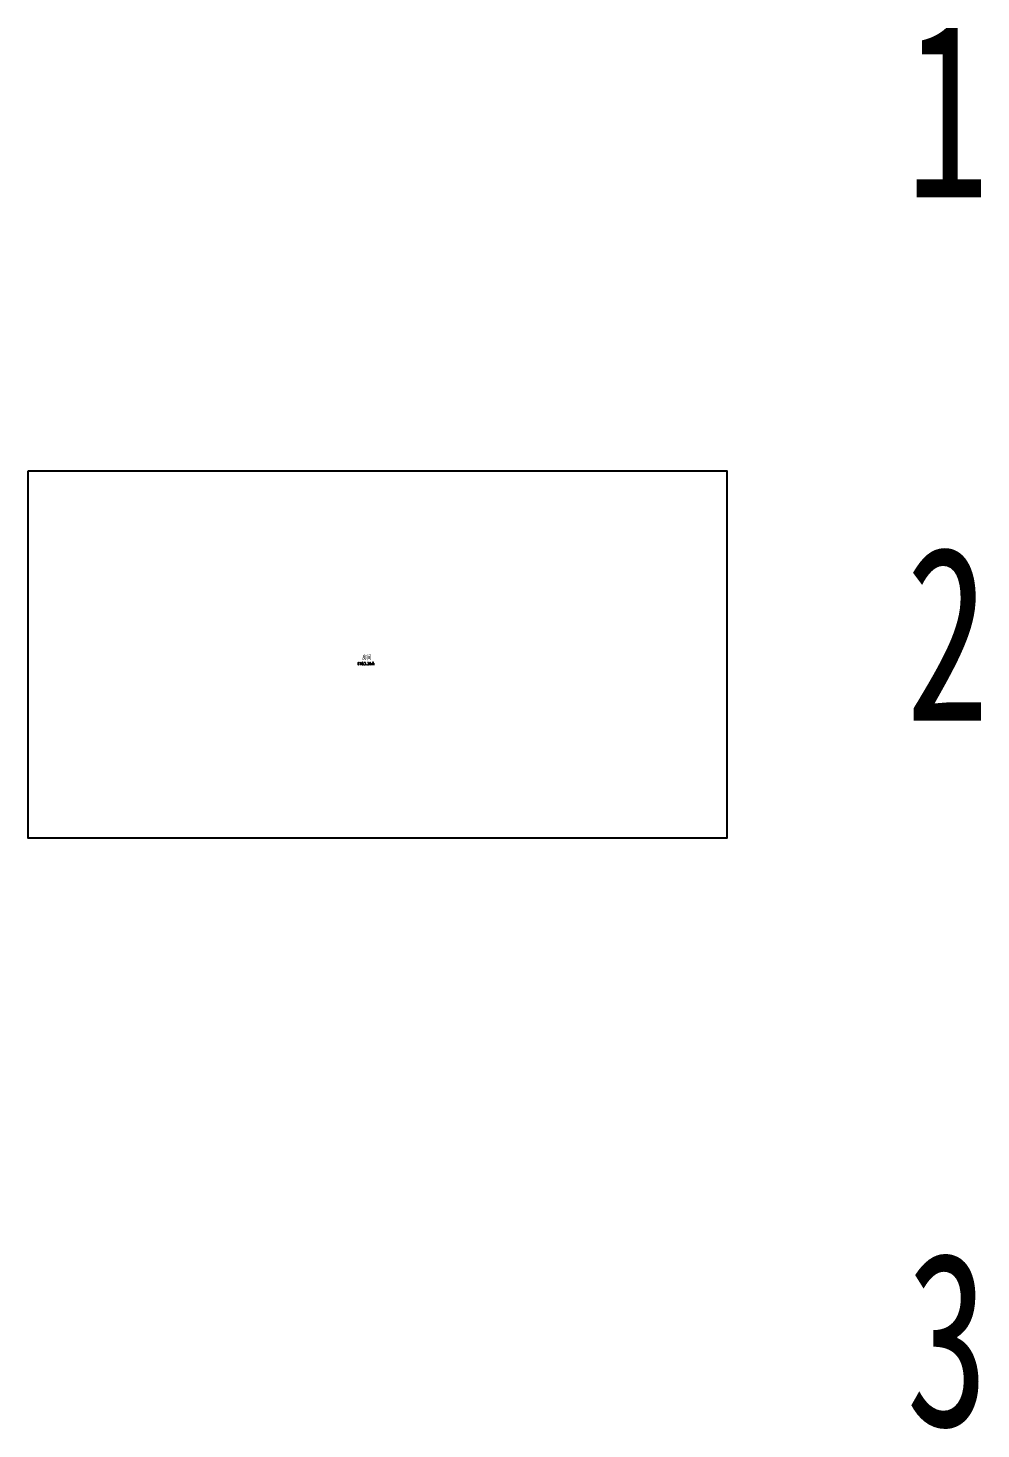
# Model space of a CAD drawing. Extents: x 1900113 to 2270874, y 17288394 to 17931430.
# Drawn here: x 1900113 to 2048046, y 17667952 to 17885321 of the extents above; entities that cross this region are included whole.
import ezdxf

# ---------------------------------------------------------------- set-up
doc = ezdxf.new("R2010")
doc.units = 0
doc.header["$LTSCALE"] = 1000
doc.header["$MEASUREMENT"] = 0
doc.layers.add('PUB_TEXT', color=7, linetype='Continuous')
doc.layers.add('SPACE', color=7, linetype='Continuous')
doc.styles.add('_TCH_SPACE', font='SIMPLEX', dxfattribs={"bigfont": 'GBCBIG'})
doc.styles.add('HT', font='simhei.ttf', dxfattribs={"width": 0.7})

msp = doc.modelspace()

# ---------------------------------------------------------------- linework, layer by layer
msp.add_lwpolyline([(1900113.3, 17816615.4), (2008593.3, 17816615.4), (2008593.3, 17759615.4), (1900113.3, 17759615.4)], close=True)

# ---------------------------------------------------------------- texts
at = {"layer": 'PUB_TEXT', "style": 'HT', "width": 0.7}
for s, p in [('1', (2036406.4, 17859055.4)), ('2', (2036406.4, 17777874.9)), ('3', (2036406.4, 17668393.4))]:
    msp.add_text(s, height=27038, dxfattribs=at).set_placement(p)
at = {"layer": 'SPACE', "style": '_TCH_SPACE'}
msp.add_text('房间', height=723.4, dxfattribs=at).set_placement((1951996.7, 17787245.4))
at = {"layer": 'SPACE', "style": '_TCH_SPACE', "width": 0.705882}
for s, height, p in [('6183.36m', 446.25, (1951233, 17786477.6)), ('2', 223.1, (1953573, 17786740.1))]:
    msp.add_text(s, height=height, dxfattribs=at).set_placement(p)

doc.saveas('drawing.dxf')
